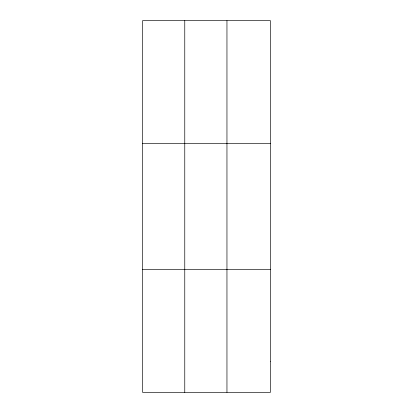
<?xml version="1.0" encoding="UTF-8"?>
<svg xmlns="http://www.w3.org/2000/svg" width="413" height="413" viewBox="0 0 413 413"><rect width="100%" height="100%" fill="white"/><g stroke="black" fill="none" stroke-linecap="round" stroke-linejoin="round"><path stroke-width="0.62" d="M184.766 20.65L184.766 392.35M226.954 20.65L226.954 392.35M142.578 143.311L270.422 143.311M142.578 269.689L270.422 269.689M270.422 361.685L270.422 392.35L142.578 392.35L142.578 20.65L270.422 20.65L270.422 361.685"/></g></svg>
